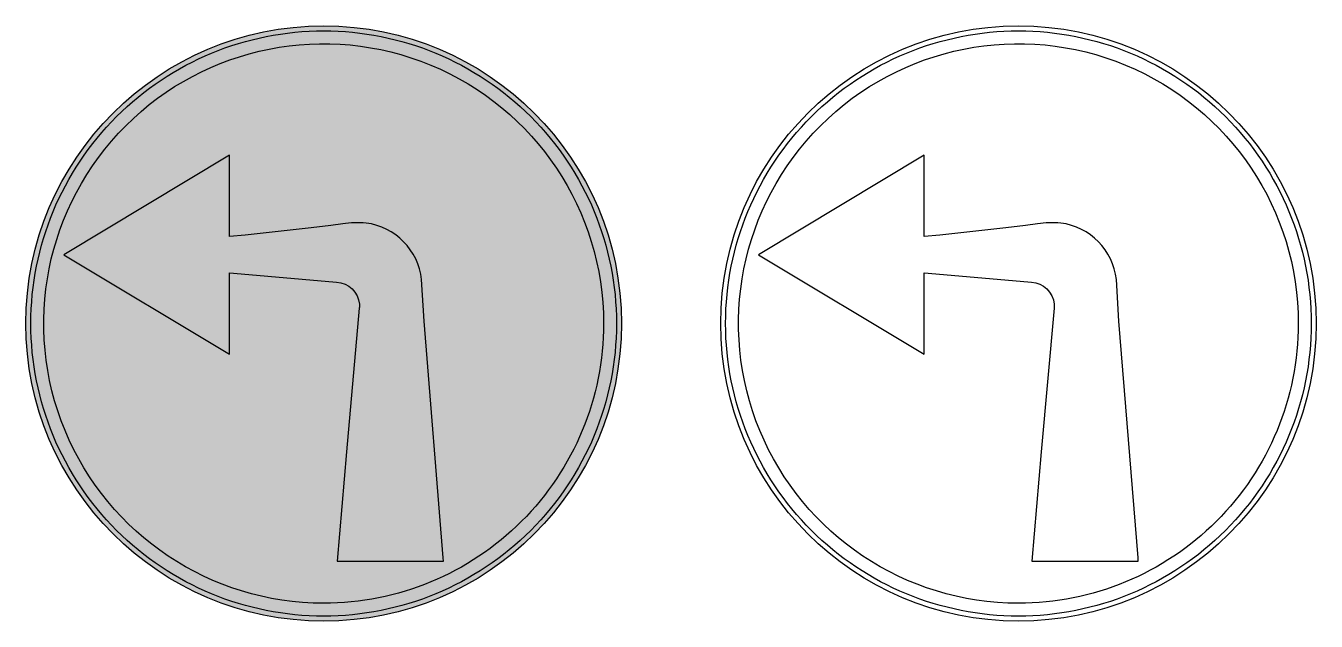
# Model space of a CAD drawing. Extents: x -700 to 600, y 4 to 604.
import ezdxf

# ---------------------------------------------------------------- set-up
doc = ezdxf.new("R2010")
doc.units = 0
doc.header["$MEASUREMENT"] = 0

msp = doc.modelspace()

# ---------------------------------------------------------------- hatches: boundary and pattern name
h = msp.add_hatch(color=5)
edge = h.paths.add_edge_path()
edge.add_arc((-400, 304.18824), 299.99976, 90, 270, ccw=False)
edge.add_arc((-400, 304.18824), 299.99976, -90, 90, ccw=False)
edge = h.paths.add_edge_path(flags=16)
edge.add_arc((-400.0004603868206, 304.1880196128209), 294.9995396131801, 180.0000038092665, 270.00008941784046, ccw=False)
edge.add_arc((-400.0002203871791, 304.1882203871791), 294.9997796129032, 89.99995719571302, 180.0000428042869, ccw=False)
edge.add_arc((-399.9997796128209, 304.1882203871791), 294.9997796129032, -4.2804286977116135e-05, 90.00004280428698, ccw=False)
edge.add_arc((-399.9995396131794, 304.1880196128209), 294.99953961318, 269.9999105821596, 359.9999961907335, ccw=False)
edge = h.paths.add_edge_path(flags=0)
edge.add_arc((-400.0000047376637, 304.1886121165588), 282.0001121165589, 134.9999435931309, 270.0000009625816, ccw=False)
edge.add_arc((-400.0000692230467, 304.1886082909076), 282.0000692237028, -0.0001235904013014988, 134.9999337790495, ccw=False)
edge.add_arc((-399.9995393251718, 304.1880393247982), 281.9995393251745, 269.99990640153726, 359.99999201011116, ccw=False)
edge = h.paths.add_edge_path(flags=0)
edge.add_line((-279.509, 68.1006), (-298.701, 306.624))
edge.add_line((-298.701, 306.624), (-301.297, 348.562))
edge.add_arc((-365.5263007514755, 341.3407942204057), 64.63396079411149, 6.414742871012706, 82.63152602529223)
edge.add_arc((-365.5289632610834, 278.8986078736849), 126.8137755126518, 86.25093022971166, 96.92595572513056)
edge.add_line((-380.821, 404.787), (-392.745, 403.115))
edge.add_line((-392.745, 403.115), (-412.733, 400.542))
edge.add_line((-412.733, 400.542), (-479.049, 393.171))
edge.add_line((-479.049, 393.171), (-494.843, 391.83))
edge.add_line((-494.843, 391.83), (-494.843, 473.778))
edge.add_line((-494.843, 473.778), (-661.7432, 373.543))
edge.add_line((-661.7432, 373.543), (-494.843, 273.307))
edge.add_line((-494.843, 273.307), (-494.843, 355.255))
edge.add_line((-494.843, 355.255), (-490.778, 354.91))
edge.add_line((-490.778, 354.91), (-386.941, 345.744))
edge.add_arc((-388.299320763174, 321.2784392759078), 24.50323849698067, 5.925413750188511, 86.82221753480047, ccw=False)
edge.add_arc((-379.3025804968246, 322.2107226665541), 15.45832366378301, -9.997790493414072, 5.930842778546378, ccw=False)
edge.add_line((-364.079, 319.527), (-377.114, 174.917))
edge.add_line((-377.114, 174.917), (-386.462, 64.7842))
edge.add_line((-386.462, 64.7842), (-332.843, 64.7842))
edge.add_line((-332.843, 64.7842), (-279.226, 64.7842))
edge.add_line((-279.226, 64.7842), (-279.509, 68.1006))
h = msp.add_hatch(color=7)
edge = h.paths.add_edge_path()
edge.add_arc((-400.0004603868206, 304.1880196128209), 294.9995396131801, 180.0000038092665, 270.00008941784046, ccw=False)
edge.add_arc((-400.0002203871791, 304.1882203871791), 294.9997796129032, 89.99995719571302, 180.0000428042869, ccw=False)
edge.add_arc((-399.9997796128209, 304.1882203871791), 294.9997796129032, -4.2804286977116135e-05, 90.00004280428698, ccw=False)
edge.add_arc((-399.9995396131794, 304.1880196128209), 294.99953961318, 269.9999105821596, 359.9999961907335, ccw=False)
edge = h.paths.add_edge_path(flags=16)
edge.add_arc((-400.0000047376637, 304.1886121165588), 282.0001121165589, 134.9999435931309, 270.0000009625816, ccw=False)
edge.add_arc((-400.0000692230467, 304.1886082909076), 282.0000692237028, -0.0001235904013014988, 134.9999337790495, ccw=False)
edge.add_arc((-399.9995393251718, 304.1880393247982), 281.9995393251745, 269.99990640153726, 359.99999201011116, ccw=False)
edge = h.paths.add_edge_path(flags=0)
edge.add_line((-279.509, 68.1006), (-298.701, 306.624))
edge.add_line((-298.701, 306.624), (-301.297, 348.562))
edge.add_arc((-365.5263007514755, 341.3407942204057), 64.63396079411149, 6.414742871012706, 82.63152602529223)
edge.add_arc((-365.5289632610834, 278.8986078736849), 126.8137755126518, 86.25093022971166, 96.92595572513056)
edge.add_line((-380.821, 404.787), (-392.745, 403.115))
edge.add_line((-392.745, 403.115), (-412.733, 400.542))
edge.add_line((-412.733, 400.542), (-479.049, 393.171))
edge.add_line((-479.049, 393.171), (-494.843, 391.83))
edge.add_line((-494.843, 391.83), (-494.843, 473.778))
edge.add_line((-494.843, 473.778), (-661.7432, 373.543))
edge.add_line((-661.7432, 373.543), (-494.843, 273.307))
edge.add_line((-494.843, 273.307), (-494.843, 355.255))
edge.add_line((-494.843, 355.255), (-490.778, 354.91))
edge.add_line((-490.778, 354.91), (-386.941, 345.744))
edge.add_arc((-388.299320763174, 321.2784392759078), 24.50323849698067, 5.925413750188511, 86.82221753480047, ccw=False)
edge.add_arc((-379.3025804968246, 322.2107226665541), 15.45832366378301, -9.997790493414072, 5.930842778546378, ccw=False)
edge.add_line((-364.079, 319.527), (-377.114, 174.917))
edge.add_line((-377.114, 174.917), (-386.462, 64.7842))
edge.add_line((-386.462, 64.7842), (-332.843, 64.7842))
edge.add_line((-332.843, 64.7842), (-279.226, 64.7842))
edge.add_line((-279.226, 64.7842), (-279.509, 68.1006))

# ---------------------------------------------------------------- linework, layer by layer
at = {"color": 5}
msp.add_lwpolyline([(-400, 4.18848, -1), (-400, 604.188, -1)], format="xyb", close=True, dxfattribs=at)
for points in [[(-400, 9.18848, -0.414214), (-695, 304.188, -0.414214), (-400, 599.188, -0.414214), (-105, 304.188, -0.414214)], [(300, 4.18848, -1), (300, 604.188, -1)], [(300, 9.18848, -0.414214), (5, 304.188, -0.414214), (300, 599.188, -0.414214), (595, 304.188, -0.414214)], [(-400, 22.1885, -0.668179), (-599.404, 503.593, -0.668179), (-118, 304.188, -0.414214)], [(300, 22.1885, -0.668179), (100.596, 503.593, -0.668179), (582, 304.188, -0.414214)], [(-279.509, 68.1006), (-298.701, 306.624), (-301.297, 348.562, 0.345386), (-357.237, 405.441, 0.0466123), (-380.821, 404.787), (-392.745, 403.115), (-412.733, 400.542), (-479.049, 393.171), (-494.843, 391.83), (-494.843, 473.778), (-661.7432, 373.543), (-494.843, 273.307), (-494.843, 355.255), (-490.778, 354.91), (-386.941, 345.744, -0.368408), (-363.927, 323.808, -0.06961389999999999), (-364.079, 319.527), (-377.114, 174.917), (-386.462, 64.7842), (-332.843, 64.7842), (-279.226, 64.7842)], [(420.491, 68.1006), (401.299, 306.624), (398.703, 348.562, 0.345386), (342.763, 405.441, 0.0466123), (319.179, 404.787), (307.255, 403.115), (287.267, 400.542), (220.951, 393.171), (205.157, 391.83), (205.157, 473.778), (38.2568, 373.543), (205.157, 273.307), (205.157, 355.255), (209.222, 354.91), (313.059, 345.744, -0.368408), (336.073, 323.808, -0.06961389999999999), (335.921, 319.527), (322.886, 174.917), (313.538, 64.7842), (367.157, 64.7842), (420.774, 64.7842)]]:
    msp.add_lwpolyline(points, format="xyb", close=True)

doc.saveas('drawing.dxf')
